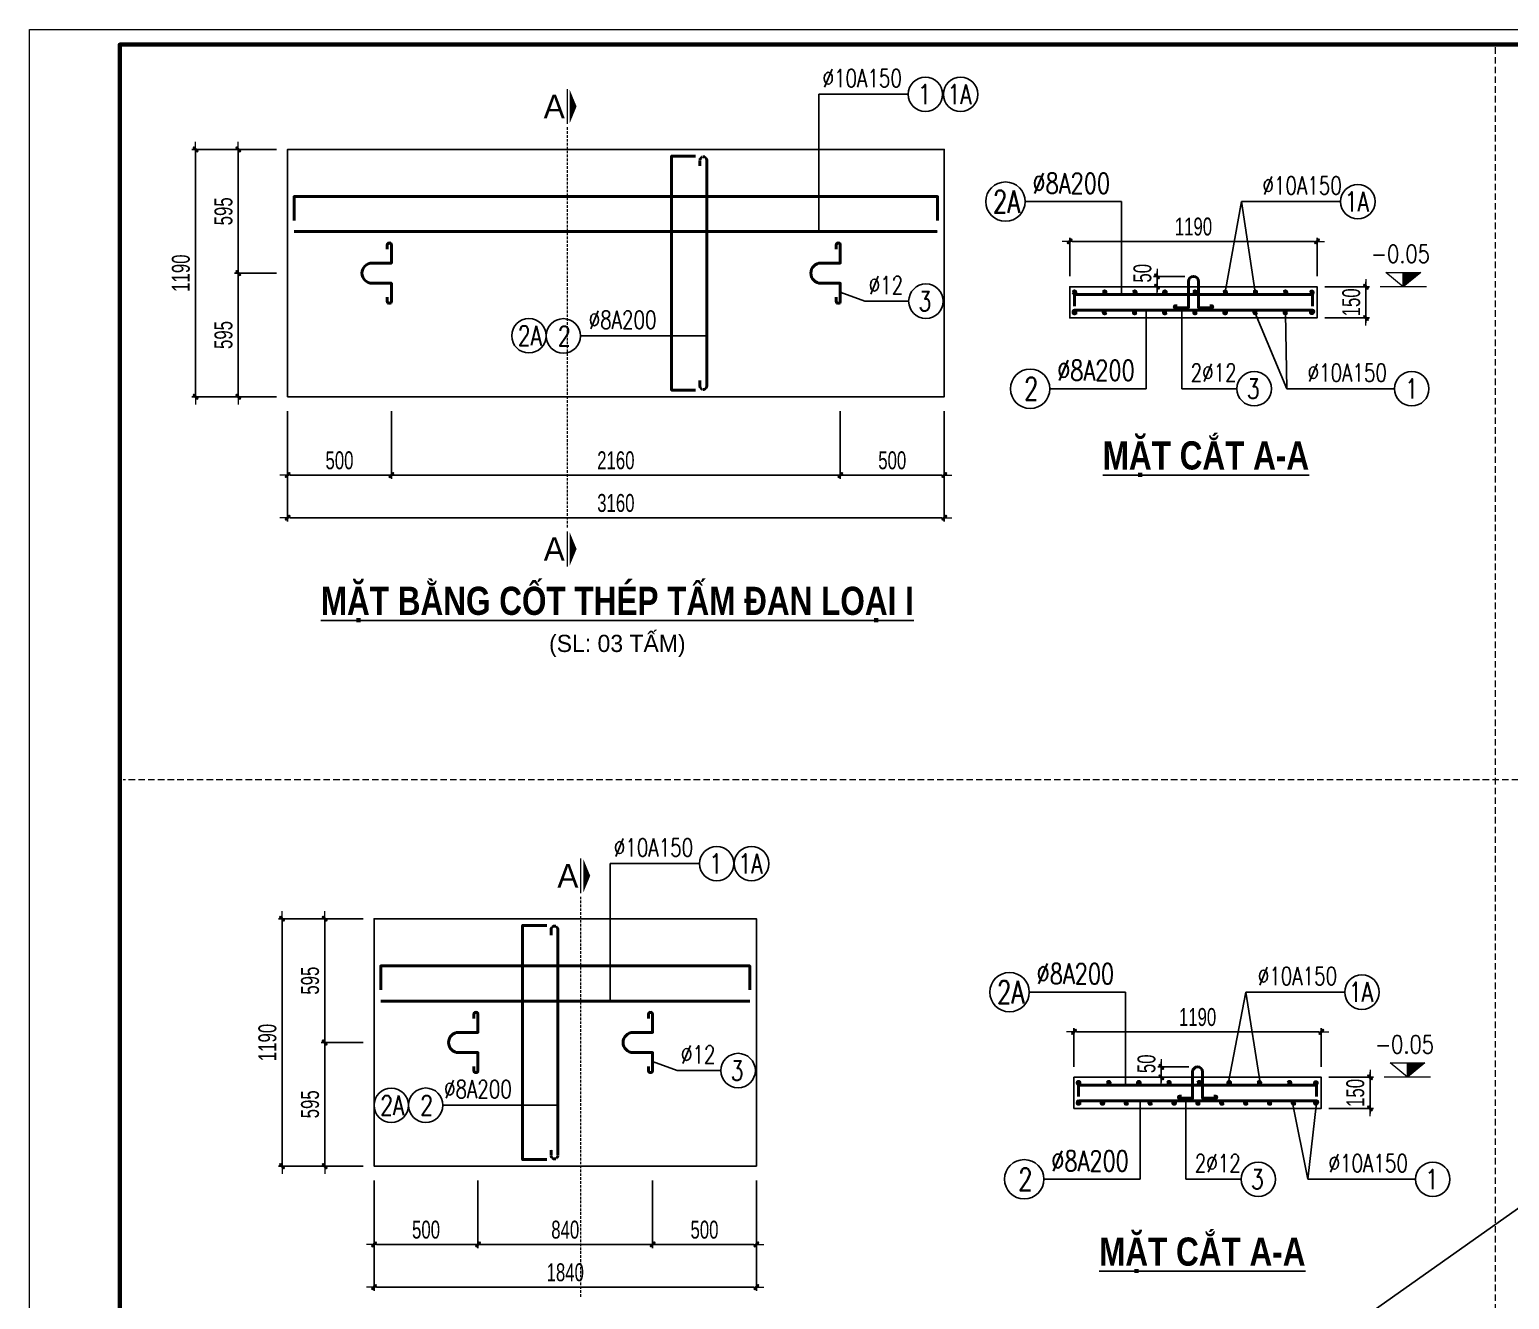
# Model space of a CAD drawing. Header units: millimetres. Extents: x -182770 to 489476, y -561170 to -280028.
# Drawn here: x 12950 to 41434, y -537026 to -512589 of the extents above; entities that cross this region are included whole.
import ezdxf
from ezdxf.enums import TextEntityAlignment as Align

# ---------------------------------------------------------------- set-up
doc = ezdxf.new("R2010")
doc.units = ezdxf.units.MM
doc.header["$MEASUREMENT"] = 0
doc.header["$PDMODE"] = 32
doc.linetypes.add('HIDDEN', pattern=[0.375, 0.25, -0.125])
doc.layers.get('Defpoints').update_dxf_attribs({"color": 1})
for name, color, linetype, lineweight in [('Dim', 252, 'Continuous', 13), ('Khungten_LCDI', 7, 'Continuous', 5), ('LC Dim', 8, 'Continuous', 18), ('LC Khac', 4, 'Continuous', 9), ('LC MANH DUT', 35, 'HIDDEN', 5), ('LC Net dam2', 6, 'Continuous', 40), ('LC Net dam3', 1, 'Continuous', 60), ('LC Net thay', 63, 'Continuous', 25), ('LC Text1', 3, 'Continuous', 20), ('LC Text2', 7, 'Continuous', 25)]:
    doc.layers.add(name, color=color, linetype=linetype, lineweight=lineweight)
doc.layers.add('KCS_Plotter', color=11, linetype='Continuous', plot=False)
doc.styles.add('HOATBIF', font='hoatbif.shx', dxfattribs={"width": 0.7})
doc.styles.add('Khungten', font='VHAVAN.TTF', dxfattribs={"width": 0.9, "height": 5000})
doc.styles.add('LC 1', font='VHAVANB.TTF')
doc.styles.add('LC 3', font='vnsimli.shx', dxfattribs={"width": 0.75})
doc.styles.add('LC3', font='VHARIALB.TTF', dxfattribs={"width": 0.8})
doc.styles.add('T1', font='Vnsimli.shx', dxfattribs={"width": 0.8})
doc.styles.add('Title', font='VHBLACK.TTF', dxfattribs={"width": 0.8})
doc.dimstyles.new('1-170', dxfattribs={"dimscale": 138, "dimtxt": 2.5, "dimasz": 0.35, "dimexe": 0.5, "dimexo": 0, "dimgap": 0.8, "dimtad": 1, "dimdec": 0, "dimzin": 0, "dimdsep": 46, "dimtxsty": 'HOATBIF', "dimblk1": 'DOT', "dimblk2": 'DOT', "dimsah": 1, "dimcen": -1, "dimdle": 1, "dimclrd": 256, "dimclre": 256, "dimclrt": 4, "dimadec": 3, "dimazin": 2, "dimtfac": 0.333333, "dimtdec": 0, "dimtix": 1, "dimtmove": 2, "dimatfit": 3, "dimldrblk": 'DOT', "dimfxl": 1, "dimtvp": 0.833333, "dimtolj": 1, "dimtzin": 0, "dimarcsym": 0})

# ---------------------------------------------------------------- blocks, each defined once
blk = doc.blocks.new('lcdi fix')
at = {"layer": 'Defpoints', "lineweight": 0}
blk.add_lwpolyline([(-1200, -14850), (-1200, 14850), (40800, 14850), (40800, -14850)], close=True, dxfattribs=at)
at = {"layer": 'Khungten_LCDI', "color": 5, "lineweight": 60}
blk.add_lwpolyline([(0, -14650), (0, 14650), (40600, 14650), (40600, -14650)], close=True, dxfattribs=at)
at = {"color": 7, "style": 'Khungten', "width": 0.8}
for tag, p in [('REVISION', (39499, -10746)), ('NGAYHT', (39546, -11609))]:
    blk.add_attdef(tag, text='', height=200, dxfattribs=at).set_placement(p, align=Align.CENTER)
at = {"layer": 'LC Text1', "color": 3, "style": 'LC 1', "width": 1.834006}
for tag, p, p2 in [('TENBANVE1', (36913, -8886), (40339, -8886)), ('TENBANVE2', (36913, -9562), (40339, -9562))]:
    blk.add_attdef(tag, text='', height=250, dxfattribs=at).set_placement(p, p2, align=Align.FIT)
at = {"layer": 'LC Text1', "style": 'Title', "width": 0.7}
blk.add_attdef('SOBANVE', text='', height=250, dxfattribs=at).set_placement((39562, -13896), align=Align.CENTER)
blk = doc.blocks.new('DOT')
at = {"layer": 'LC Dim'}
blk.add_line((-3, 0), (3, 0), dxfattribs=at)
at = {"layer": 'LC Dim', "color": 4}
blk.add_line((-1, -1), (1, 1), dxfattribs=at)
blk.add_lwpolyline([(0.5, 1), (-1, -0.5), (-0.5, -1), (1, 0.5)], close=True, dxfattribs=at)
blk = doc.blocks.new('*D1097')
at = {"layer": 'Defpoints', "color": 0, "transparency": 16777216}
for p in [(17915, -519930), (30555, -519930), (17915, -521984)]:
    blk.add_point(p, dxfattribs=at)
at = {"layer": 'LC Dim', "lineweight": -2, "transparency": 16777216}
for p, q in [((17915, -519930), (17915, -522053)), ((30555, -519930), (30555, -522053)), ((30507, -521984), (17963, -521984))]:
    blk.add_line(p, q, dxfattribs=at)
at = {"layer": 'LC Dim', "lineweight": -2, "transparency": 16777216, "xscale": 48.3, "yscale": 48.3, "zscale": 48.3, "rotation": 180}
blk.add_blockref('DOT', (17915, -521984), dxfattribs=at)
at = {"layer": 'LC Dim', "lineweight": -2, "transparency": 16777216, "xscale": 48.3, "yscale": 48.3, "zscale": 48.3}
blk.add_blockref('DOT', (30555, -521984), dxfattribs=at)
at = {"layer": 'LC Dim', "color": 4, "transparency": 16777216, "insert": (24235, -521701), "char_height": 345, "attachment_point": 5, "style": 'HOATBIF'}
blk.add_mtext('\\A1;3160', dxfattribs=at)
blk = doc.blocks.new('_Dot')
at = {"color": 0, "linetype": 'ByBlock', "lineweight": -2}
blk.add_line((-0.5, 0), (-1, 0), dxfattribs=at)
at = {"color": 0, "linetype": 'ByBlock', "const_width": 0.5}
blk.add_lwpolyline([(-0.25, 0, 1), (0.25, 0, 1)], format="xyb", close=True, dxfattribs=at)
blk = doc.blocks.new('*D1098')
at = {"layer": 'Defpoints', "color": 0, "transparency": 16777216}
for p in [(17704, -514896), (16966, -517276), (17704, -517276)]:
    blk.add_point(p, dxfattribs=at)
at = {"layer": 'LC Dim', "lineweight": -2, "transparency": 16777216}
for p, q in [((17704, -514896), (16897, -514896)), ((16966, -514944), (16966, -517227)), ((17704, -517276), (16897, -517276))]:
    blk.add_line(p, q, dxfattribs=at)
at = {"layer": 'LC Dim', "lineweight": -2, "transparency": 16777216, "xscale": 48.3, "yscale": 48.3, "zscale": 48.3}
for p, rotation in [((16966, -514896), 90), ((16966, -517276), 270)]:
    blk.add_blockref('DOT', p, dxfattribs=dict(at, rotation=rotation))
at = {"layer": 'LC Dim', "color": 4, "transparency": 16777216, "insert": (16684, -516086), "char_height": 345, "attachment_point": 5, "rotation": 90, "style": 'HOATBIF'}
blk.add_mtext('\\A1;595', dxfattribs=at)
blk = doc.blocks.new('*D1099')
at = {"layer": 'Defpoints', "color": 0, "transparency": 16777216}
for p in [(37880, -517538), (37880, -518138), (38673, -518138)]:
    blk.add_point(p, dxfattribs=at)
at = {"layer": 'LC Dim', "lineweight": -2, "transparency": 16777216}
for p, q in [((37880, -517538), (38742, -517538)), ((38673, -517490), (38673, -517442)), ((38673, -517538), (38673, -518138)), ((37880, -518138), (38742, -518138)), ((38673, -518187), (38673, -518235))]:
    blk.add_line(p, q, dxfattribs=at)
at = {"layer": 'LC Dim', "lineweight": -2, "transparency": 16777216, "xscale": 48.3, "yscale": 48.3, "zscale": 48.3}
for p, rotation in [((38673, -517538), 270), ((38673, -518138), 90)]:
    blk.add_blockref('DOT', p, dxfattribs=dict(at, rotation=rotation))
at = {"layer": 'LC Dim', "color": 4, "transparency": 16777216, "insert": (38391, -517838), "char_height": 345, "attachment_point": 5, "rotation": 90, "style": 'HOATBIF'}
blk.add_mtext('\\A1;150', dxfattribs=at)
blk = doc.blocks.new('theptron1')
at = {"layer": 'LC Net dam3'}
for p, q in [((-0.5, 0), (0.5, 0)), ((-0.35, 0.35), (0.35, -0.35)), ((0.35, 0.35), (-0.35, -0.35)), ((0, 0.5), (0, -0.5))]:
    blk.add_line(p, q, dxfattribs=at)
blk.add_circle((0, 0), 0.5, dxfattribs=at)
blk = doc.blocks.new('Caodo1')
at = {"layer": 'LC Text1'}
blk.add_hatch(color=4, dxfattribs=at).paths.add_polyline_path([(0, 200), (0, 0), (243, 200)])
at = {"layer": 'LC Text1', "color": 4}
for p, q in [((324, 0), (-324, 0)), ((0, 0), (0, 200))]:
    blk.add_line(p, q, dxfattribs=at)
blk.add_lwpolyline([(-243, 200), (243, 200), (0, 0), (0, 0)], close=True, dxfattribs=at)
at = {"layer": 'LC Text1', "color": 4, "style": 'T1', "width": 0.8}
blk.add_attdef('%%P0,00', text='', height=250, dxfattribs=at).set_placement((-39, 460), align=Align.MIDDLE_CENTER)
blk = doc.blocks.new('*D1100')
at = {"layer": 'Defpoints', "color": 0, "transparency": 16777216}
for p in [(32973, -516664), (32973, -517335), (37733, -517335)]:
    blk.add_point(p, dxfattribs=at)
at = {"layer": 'LC Dim', "lineweight": -2, "transparency": 16777216}
for p, q in [((32973, -517335), (32973, -516595)), ((37685, -516664), (33021, -516664)), ((37733, -517335), (37733, -516595))]:
    blk.add_line(p, q, dxfattribs=at)
at = {"layer": 'LC Dim', "lineweight": -2, "transparency": 16777216, "xscale": 48.3, "yscale": 48.3, "zscale": 48.3, "rotation": 180}
blk.add_blockref('DOT', (32973, -516664), dxfattribs=at)
at = {"layer": 'LC Dim', "lineweight": -2, "transparency": 16777216, "xscale": 48.3, "yscale": 48.3, "zscale": 48.3}
blk.add_blockref('DOT', (37733, -516664), dxfattribs=at)
at = {"layer": 'LC Dim', "color": 4, "transparency": 16777216, "insert": (35353, -516381), "char_height": 345, "attachment_point": 5, "style": 'HOATBIF'}
blk.add_mtext('\\A1;1190', dxfattribs=at)
blk = doc.blocks.new('*D1101')
at = {"layer": 'Defpoints', "color": 0, "transparency": 16777216}
for p in [(17915, -519930), (19915, -519930), (17915, -521163)]:
    blk.add_point(p, dxfattribs=at)
at = {"layer": 'LC Dim', "lineweight": -2, "transparency": 16777216}
for p, q in [((17915, -519930), (17915, -521232)), ((19915, -519930), (19915, -521232)), ((19867, -521163), (17963, -521163))]:
    blk.add_line(p, q, dxfattribs=at)
at = {"layer": 'LC Dim', "lineweight": -2, "transparency": 16777216, "xscale": 48.3, "yscale": 48.3, "zscale": 48.3, "rotation": 180}
blk.add_blockref('DOT', (17915, -521163), dxfattribs=at)
at = {"layer": 'LC Dim', "lineweight": -2, "transparency": 16777216, "xscale": 48.3, "yscale": 48.3, "zscale": 48.3}
blk.add_blockref('DOT', (19915, -521163), dxfattribs=at)
at = {"layer": 'LC Dim', "color": 4, "transparency": 16777216, "insert": (18915, -520880), "char_height": 345, "attachment_point": 5, "style": 'HOATBIF'}
blk.add_mtext('\\A1;500', dxfattribs=at)
blk = doc.blocks.new('*D1102')
at = {"layer": 'Defpoints', "color": 0, "transparency": 16777216}
for p in [(19915, -519930), (28555, -519930), (28555, -521163)]:
    blk.add_point(p, dxfattribs=at)
at = {"layer": 'LC Dim', "lineweight": -2, "transparency": 16777216}
for p, q in [((19915, -519930), (19915, -521232)), ((28555, -519930), (28555, -521232)), ((19963, -521163), (28507, -521163))]:
    blk.add_line(p, q, dxfattribs=at)
at = {"layer": 'LC Dim', "lineweight": -2, "transparency": 16777216, "xscale": 48.3, "yscale": 48.3, "zscale": 48.3, "rotation": 180}
blk.add_blockref('DOT', (19915, -521163), dxfattribs=at)
at = {"layer": 'LC Dim', "lineweight": -2, "transparency": 16777216, "xscale": 48.3, "yscale": 48.3, "zscale": 48.3}
blk.add_blockref('DOT', (28555, -521163), dxfattribs=at)
at = {"layer": 'LC Dim', "color": 4, "transparency": 16777216, "insert": (24235, -520880), "char_height": 345, "attachment_point": 5, "style": 'HOATBIF'}
blk.add_mtext('\\A1;2160', dxfattribs=at)
blk = doc.blocks.new('TIEUDE1')
at = {"layer": 'LC Text2', "color": 7, "style": 'LC 1'}
blk.add_attdef('TIªU§Ò', text='', height=5, dxfattribs=at).set_placement((0, 0), align=Align.BOTTOM_CENTER)
blk.add_attdef('TL', text='', height=3, dxfattribs=at).set_placement((0, -2), align=Align.TOP_CENTER)
blk = doc.blocks.new('*U745')
at = {"layer": 'LC Dim', "xscale": 31.59771428557757, "yscale": 31.59771428557757, "zscale": 31.59771428557757, "rotation": 2.045408488889489}
blk.add_blockref('theptron1', (0, 0), dxfattribs=at)
blk = doc.blocks.new('*U746')
at = {"layer": 'Dim', "color": 0, "linetype": 'ByBlock', "lineweight": -2, "transparency": 16777216}
for p in [(0, 0), (580, 0), (1160, 0), (1740, 0), (2320, 0), (2900, 0), (3480, 0), (4060, 0)]:
    blk.add_blockref('*U745', p, dxfattribs=at)
blk = doc.blocks.new('*D1103')
at = {"layer": 'Defpoints', "color": 0, "transparency": 16777216}
for p in [(34654, -517338), (35187, -517338), (35187, -517538)]:
    blk.add_point(p, dxfattribs=at)
at = {"layer": 'LC Dim', "lineweight": -2, "transparency": 16777216}
for p, q in [((34654, -517290), (34654, -517241)), ((35187, -517338), (34585, -517338)), ((35187, -517538), (34585, -517538)), ((34654, -517538), (34654, -517338)), ((34654, -517587), (34654, -517635))]:
    blk.add_line(p, q, dxfattribs=at)
at = {"layer": 'LC Dim', "lineweight": -2, "transparency": 16777216, "xscale": 48.3, "yscale": 48.3, "zscale": 48.3}
for p, rotation in [((34654, -517338), 270), ((34654, -517538), 90)]:
    blk.add_blockref('DOT', p, dxfattribs=dict(at, rotation=rotation))
at = {"layer": 'LC Dim', "color": 4, "transparency": 16777216, "insert": (34372, -517278), "char_height": 345, "attachment_point": 5, "rotation": 90, "style": 'HOATBIF'}
blk.add_mtext('\\A1;50', dxfattribs=at)
blk = doc.blocks.new('*U753')
at = {"layer": 'LC Dim', "xscale": 31.59771428557757, "yscale": 31.59771428557757, "zscale": 31.59771428557757, "rotation": 2.045408488889489}
blk.add_blockref('theptron1', (0, 0), dxfattribs=at)
blk = doc.blocks.new('*U754')
at = {"layer": 'Dim', "color": 0, "linetype": 'ByBlock', "lineweight": -2, "transparency": 16777216}
for p in [(0, 0), (580, 0), (1160, 0), (1740, 0), (2320, 0), (2900, 0), (3480, 0), (4060, 0)]:
    blk.add_blockref('*U753', p, dxfattribs=at)
blk = doc.blocks.new('*D1104')
at = {"layer": 'Defpoints', "color": 0, "transparency": 16777216}
for p in [(17704, -514896), (16145, -519656), (17704, -519656)]:
    blk.add_point(p, dxfattribs=at)
at = {"layer": 'LC Dim', "lineweight": -2, "transparency": 16777216}
for p, q in [((17704, -514896), (16076, -514896)), ((16145, -514944), (16145, -519607)), ((17704, -519656), (16076, -519656))]:
    blk.add_line(p, q, dxfattribs=at)
at = {"layer": 'LC Dim', "lineweight": -2, "transparency": 16777216, "xscale": 48.3, "yscale": 48.3, "zscale": 48.3}
for p, rotation in [((16145, -514896), 90), ((16145, -519656), 270)]:
    blk.add_blockref('DOT', p, dxfattribs=dict(at, rotation=rotation))
at = {"layer": 'LC Dim', "color": 4, "transparency": 16777216, "insert": (15863, -517276), "char_height": 345, "attachment_point": 5, "rotation": 90, "style": 'HOATBIF'}
blk.add_mtext('\\A1;1190', dxfattribs=at)
blk = doc.blocks.new('*D1105')
at = {"layer": 'Defpoints', "color": 0, "transparency": 16777216}
for p in [(16966, -517276), (17704, -517276), (17704, -519656)]:
    blk.add_point(p, dxfattribs=at)
at = {"layer": 'LC Dim', "lineweight": -2, "transparency": 16777216}
for p, q in [((17704, -517276), (16897, -517276)), ((16966, -519607), (16966, -517324)), ((17704, -519656), (16897, -519656))]:
    blk.add_line(p, q, dxfattribs=at)
at = {"layer": 'LC Dim', "lineweight": -2, "transparency": 16777216, "xscale": 48.3, "yscale": 48.3, "zscale": 48.3}
for p, rotation in [((16966, -517276), 90), ((16966, -519656), 270)]:
    blk.add_blockref('DOT', p, dxfattribs=dict(at, rotation=rotation))
at = {"layer": 'LC Dim', "color": 4, "transparency": 16777216, "insert": (16684, -518466), "char_height": 345, "attachment_point": 5, "rotation": 90, "style": 'HOATBIF'}
blk.add_mtext('\\A1;595', dxfattribs=at)
blk = doc.blocks.new('*D1106')
at = {"layer": 'Defpoints', "color": 0, "transparency": 16777216}
for p in [(28555, -519930), (30555, -519930), (30555, -521163)]:
    blk.add_point(p, dxfattribs=at)
at = {"layer": 'LC Dim', "lineweight": -2, "transparency": 16777216}
for p, q in [((28555, -519930), (28555, -521232)), ((30555, -519930), (30555, -521232)), ((28603, -521163), (30507, -521163))]:
    blk.add_line(p, q, dxfattribs=at)
at = {"layer": 'LC Dim', "lineweight": -2, "transparency": 16777216, "xscale": 48.3, "yscale": 48.3, "zscale": 48.3, "rotation": 180}
blk.add_blockref('DOT', (28555, -521163), dxfattribs=at)
at = {"layer": 'LC Dim', "lineweight": -2, "transparency": 16777216, "xscale": 48.3, "yscale": 48.3, "zscale": 48.3}
blk.add_blockref('DOT', (30555, -521163), dxfattribs=at)
at = {"layer": 'LC Dim', "color": 4, "transparency": 16777216, "insert": (29555, -520880), "char_height": 345, "attachment_point": 5, "style": 'HOATBIF'}
blk.add_mtext('\\A1;500', dxfattribs=at)
blk = doc.blocks.new('*D1075')
at = {"layer": 'Defpoints', "color": 0, "transparency": 16777216}
for p in [(19581, -534736), (26941, -534736), (19581, -536790)]:
    blk.add_point(p, dxfattribs=at)
at = {"layer": 'LC Dim', "lineweight": -2, "transparency": 16777216}
for p, q in [((19581, -534736), (19581, -536859)), ((26941, -534736), (26941, -536859)), ((26893, -536790), (19629, -536790))]:
    blk.add_line(p, q, dxfattribs=at)
at = {"layer": 'LC Dim', "lineweight": -2, "transparency": 16777216, "xscale": 48.3, "yscale": 48.3, "zscale": 48.3, "rotation": 180}
blk.add_blockref('DOT', (19581, -536790), dxfattribs=at)
at = {"layer": 'LC Dim', "lineweight": -2, "transparency": 16777216, "xscale": 48.3, "yscale": 48.3, "zscale": 48.3}
blk.add_blockref('DOT', (26941, -536790), dxfattribs=at)
at = {"layer": 'LC Dim', "color": 4, "transparency": 16777216, "insert": (23261, -536507), "char_height": 345, "attachment_point": 5, "style": 'HOATBIF'}
blk.add_mtext('\\A1;1840', dxfattribs=at)
blk = doc.blocks.new('*D1076')
at = {"layer": 'Defpoints', "color": 0, "transparency": 16777216}
for p in [(19370, -529702), (18632, -532082), (19370, -532082)]:
    blk.add_point(p, dxfattribs=at)
at = {"layer": 'LC Dim', "lineweight": -2, "transparency": 16777216}
for p, q in [((19370, -529702), (18563, -529702)), ((18632, -529750), (18632, -532034)), ((19370, -532082), (18563, -532082))]:
    blk.add_line(p, q, dxfattribs=at)
at = {"layer": 'LC Dim', "lineweight": -2, "transparency": 16777216, "xscale": 48.3, "yscale": 48.3, "zscale": 48.3}
for p, rotation in [((18632, -529702), 90), ((18632, -532082), 270)]:
    blk.add_blockref('DOT', p, dxfattribs=dict(at, rotation=rotation))
at = {"layer": 'LC Dim', "color": 4, "transparency": 16777216, "insert": (18350, -530892), "char_height": 345, "attachment_point": 5, "rotation": 90, "style": 'HOATBIF'}
blk.add_mtext('\\A1;595', dxfattribs=at)
blk = doc.blocks.new('*D1077')
at = {"layer": 'Defpoints', "color": 0, "transparency": 16777216}
for p in [(37959, -532752), (37959, -533352), (38752, -533352)]:
    blk.add_point(p, dxfattribs=at)
at = {"layer": 'LC Dim', "lineweight": -2, "transparency": 16777216}
for p, q in [((37959, -532752), (38821, -532752)), ((38752, -532704), (38752, -532655)), ((38752, -532752), (38752, -533352)), ((37959, -533352), (38821, -533352)), ((38752, -533400), (38752, -533449))]:
    blk.add_line(p, q, dxfattribs=at)
at = {"layer": 'LC Dim', "lineweight": -2, "transparency": 16777216, "xscale": 48.3, "yscale": 48.3, "zscale": 48.3}
for p, rotation in [((38752, -532752), 270), ((38752, -533352), 90)]:
    blk.add_blockref('DOT', p, dxfattribs=dict(at, rotation=rotation))
at = {"layer": 'LC Dim', "color": 4, "transparency": 16777216, "insert": (38469, -533052), "char_height": 345, "attachment_point": 5, "rotation": 90, "style": 'HOATBIF'}
blk.add_mtext('\\A1;150', dxfattribs=at)
blk = doc.blocks.new('*D1078')
at = {"layer": 'Defpoints', "color": 0, "transparency": 16777216}
for p in [(33052, -531877), (33052, -532549), (37812, -532549)]:
    blk.add_point(p, dxfattribs=at)
at = {"layer": 'LC Dim', "lineweight": -2, "transparency": 16777216}
for p, q in [((33052, -532549), (33052, -531808)), ((37764, -531877), (33100, -531877)), ((37812, -532549), (37812, -531808))]:
    blk.add_line(p, q, dxfattribs=at)
at = {"layer": 'LC Dim', "lineweight": -2, "transparency": 16777216, "xscale": 48.3, "yscale": 48.3, "zscale": 48.3, "rotation": 180}
blk.add_blockref('DOT', (33052, -531877), dxfattribs=at)
at = {"layer": 'LC Dim', "lineweight": -2, "transparency": 16777216, "xscale": 48.3, "yscale": 48.3, "zscale": 48.3}
blk.add_blockref('DOT', (37812, -531877), dxfattribs=at)
at = {"layer": 'LC Dim', "color": 4, "transparency": 16777216, "insert": (35432, -531594), "char_height": 345, "attachment_point": 5, "style": 'HOATBIF'}
blk.add_mtext('\\A1;1190', dxfattribs=at)
blk = doc.blocks.new('*D1079')
at = {"layer": 'Defpoints', "color": 0, "transparency": 16777216}
for p in [(19581, -534736), (21581, -534736), (19581, -535969)]:
    blk.add_point(p, dxfattribs=at)
at = {"layer": 'LC Dim', "lineweight": -2, "transparency": 16777216}
for p, q in [((19581, -534736), (19581, -536038)), ((21581, -534736), (21581, -536038)), ((21533, -535969), (19629, -535969))]:
    blk.add_line(p, q, dxfattribs=at)
at = {"layer": 'LC Dim', "lineweight": -2, "transparency": 16777216, "xscale": 48.3, "yscale": 48.3, "zscale": 48.3, "rotation": 180}
blk.add_blockref('DOT', (19581, -535969), dxfattribs=at)
at = {"layer": 'LC Dim', "lineweight": -2, "transparency": 16777216, "xscale": 48.3, "yscale": 48.3, "zscale": 48.3}
blk.add_blockref('DOT', (21581, -535969), dxfattribs=at)
at = {"layer": 'LC Dim', "color": 4, "transparency": 16777216, "insert": (20581, -535686), "char_height": 345, "attachment_point": 5, "style": 'HOATBIF'}
blk.add_mtext('\\A1;500', dxfattribs=at)
blk = doc.blocks.new('*D1080')
at = {"layer": 'Defpoints', "color": 0, "transparency": 16777216}
for p in [(21581, -534736), (24941, -534736), (24941, -535969)]:
    blk.add_point(p, dxfattribs=at)
at = {"layer": 'LC Dim', "lineweight": -2, "transparency": 16777216}
for p, q in [((21581, -534736), (21581, -536038)), ((24941, -534736), (24941, -536038)), ((21629, -535969), (24893, -535969))]:
    blk.add_line(p, q, dxfattribs=at)
at = {"layer": 'LC Dim', "lineweight": -2, "transparency": 16777216, "xscale": 48.3, "yscale": 48.3, "zscale": 48.3, "rotation": 180}
blk.add_blockref('DOT', (21581, -535969), dxfattribs=at)
at = {"layer": 'LC Dim', "lineweight": -2, "transparency": 16777216, "xscale": 48.3, "yscale": 48.3, "zscale": 48.3}
blk.add_blockref('DOT', (24941, -535969), dxfattribs=at)
at = {"layer": 'LC Dim', "color": 4, "transparency": 16777216, "insert": (23261, -535686), "char_height": 345, "attachment_point": 5, "style": 'HOATBIF'}
blk.add_mtext('\\A1;840', dxfattribs=at)
blk = doc.blocks.new('*D1081')
at = {"layer": 'Defpoints', "color": 0, "transparency": 16777216}
for p in [(24941, -534736), (26941, -534736), (26941, -535969)]:
    blk.add_point(p, dxfattribs=at)
at = {"layer": 'LC Dim', "lineweight": -2, "transparency": 16777216}
for p, q in [((24941, -534736), (24941, -536038)), ((26941, -534736), (26941, -536038)), ((24989, -535969), (26893, -535969))]:
    blk.add_line(p, q, dxfattribs=at)
at = {"layer": 'LC Dim', "lineweight": -2, "transparency": 16777216, "xscale": 48.3, "yscale": 48.3, "zscale": 48.3, "rotation": 180}
blk.add_blockref('DOT', (24941, -535969), dxfattribs=at)
at = {"layer": 'LC Dim', "lineweight": -2, "transparency": 16777216, "xscale": 48.3, "yscale": 48.3, "zscale": 48.3}
blk.add_blockref('DOT', (26941, -535969), dxfattribs=at)
at = {"layer": 'LC Dim', "color": 4, "transparency": 16777216, "insert": (25941, -535686), "char_height": 345, "attachment_point": 5, "style": 'HOATBIF'}
blk.add_mtext('\\A1;500', dxfattribs=at)
blk = doc.blocks.new('*U747')
at = {"layer": 'LC Dim', "xscale": 31.59771428557757, "yscale": 31.59771428557757, "zscale": 31.59771428557757, "rotation": 2.045408488889489}
blk.add_blockref('theptron1', (0, 0), dxfattribs=at)
blk = doc.blocks.new('*U748')
at = {"layer": 'Dim', "color": 0, "linetype": 'ByBlock', "lineweight": -2, "transparency": 16777216}
for p in [(0, 0), (460, 0), (920, 0), (1380, 0), (1840, 0), (2300, 0), (2760, 0), (3220, 0), (3680, 0), (4140, 0)]:
    blk.add_blockref('*U747', p, dxfattribs=at)
blk = doc.blocks.new('*D1082')
at = {"layer": 'Defpoints', "color": 0, "transparency": 16777216}
for p in [(34733, -532551), (35266, -532551), (35266, -532752)]:
    blk.add_point(p, dxfattribs=at)
at = {"layer": 'LC Dim', "lineweight": -2, "transparency": 16777216}
for p, q in [((35266, -532551), (34664, -532551)), ((34733, -532503), (34733, -532455)), ((34733, -532752), (34733, -532551)), ((35266, -532752), (34664, -532752)), ((34733, -532800), (34733, -532849))]:
    blk.add_line(p, q, dxfattribs=at)
at = {"layer": 'LC Dim', "lineweight": -2, "transparency": 16777216, "xscale": 48.3, "yscale": 48.3, "zscale": 48.3}
for p, rotation in [((34733, -532551), 270), ((34733, -532752), 90)]:
    blk.add_blockref('DOT', p, dxfattribs=dict(at, rotation=rotation))
at = {"layer": 'LC Dim', "color": 4, "transparency": 16777216, "insert": (34450, -532492), "char_height": 345, "attachment_point": 5, "rotation": 90, "style": 'HOATBIF'}
blk.add_mtext('\\A1;50', dxfattribs=at)
blk = doc.blocks.new('*U749')
at = {"layer": 'LC Dim', "xscale": 31.59771428557757, "yscale": 31.59771428557757, "zscale": 31.59771428557757, "rotation": 2.045408488889489}
blk.add_blockref('theptron1', (0, 0), dxfattribs=at)
blk = doc.blocks.new('*U750')
at = {"layer": 'Dim', "color": 0, "linetype": 'ByBlock', "lineweight": -2, "transparency": 16777216}
for p in [(0, 0), (580, 0), (1160, 0), (1740, 0), (2320, 0), (2900, 0), (3480, 0), (4060, 0)]:
    blk.add_blockref('*U749', p, dxfattribs=at)
blk = doc.blocks.new('*D1083')
at = {"layer": 'Defpoints', "color": 0, "transparency": 16777216}
for p in [(19370, -529702), (17811, -534462), (19370, -534462)]:
    blk.add_point(p, dxfattribs=at)
at = {"layer": 'LC Dim', "lineweight": -2, "transparency": 16777216}
for p, q in [((19370, -529702), (17742, -529702)), ((17811, -529750), (17811, -534414)), ((19370, -534462), (17742, -534462))]:
    blk.add_line(p, q, dxfattribs=at)
at = {"layer": 'LC Dim', "lineweight": -2, "transparency": 16777216, "xscale": 48.3, "yscale": 48.3, "zscale": 48.3}
for p, rotation in [((17811, -529702), 90), ((17811, -534462), 270)]:
    blk.add_blockref('DOT', p, dxfattribs=dict(at, rotation=rotation))
at = {"layer": 'LC Dim', "color": 4, "transparency": 16777216, "insert": (17529, -532082), "char_height": 345, "attachment_point": 5, "rotation": 90, "style": 'HOATBIF'}
blk.add_mtext('\\A1;1190', dxfattribs=at)
blk = doc.blocks.new('*D1084')
at = {"layer": 'Defpoints', "color": 0, "transparency": 16777216}
for p in [(18632, -532082), (19370, -532082), (19370, -534462)]:
    blk.add_point(p, dxfattribs=at)
at = {"layer": 'LC Dim', "lineweight": -2, "transparency": 16777216}
for p, q in [((19370, -532082), (18563, -532082)), ((18632, -534414), (18632, -532130)), ((19370, -534462), (18563, -534462))]:
    blk.add_line(p, q, dxfattribs=at)
at = {"layer": 'LC Dim', "lineweight": -2, "transparency": 16777216, "xscale": 48.3, "yscale": 48.3, "zscale": 48.3}
for p, rotation in [((18632, -532082), 90), ((18632, -534462), 270)]:
    blk.add_blockref('DOT', p, dxfattribs=dict(at, rotation=rotation))
at = {"layer": 'LC Dim', "color": 4, "transparency": 16777216, "insert": (18350, -533272), "char_height": 345, "attachment_point": 5, "rotation": 90, "style": 'HOATBIF'}
blk.add_mtext('\\A1;595', dxfattribs=at)

msp = doc.modelspace()

# ---------------------------------------------------------------- linework, layer by layer
at = {"layer": 'KCS_Plotter'}
msp.add_line((12950.4, -555530.5), (73676.1, -512588.8), dxfattribs=at)
at = {"layer": 'LC Khac', "color": 1, "ltscale": 2}
for p, q in [((23294.6, -513733.8), (23294.6, -514402.3)), ((23294.6, -522250.3), (23294.6, -522918.7)), ((23557.4, -528540), (23557.4, -529208.5))]:
    msp.add_line(p, q, dxfattribs=at)
for points in [[(23479.1, -514068.1, 0, 649.2, 0), (23345, -514068.1, 378.7, 378.7, 0)], [(23479.1, -522584.5, 0, 649.2, 0), (23345, -522584.5, 378.7, 378.7, 0)], [(23741.9, -528874.3, 0, 649.2, 0), (23607.7, -528874.3, 378.7, 378.7, 0)]]:
    msp.add_lwpolyline(points, format="xyseb", dxfattribs=at)
at = {"layer": 'LC MANH DUT', "ltscale": 500}
for p, q in [((41166.9, -555241.4), (41166.9, -512878)), ((67669.1, -527027.5), (14750.9, -527027.5))]:
    msp.add_line(p, q, dxfattribs=at)
at = {"layer": 'LC MANH DUT', "ltscale": 200}
for p, q in [((23294.6, -514469.4), (23294.6, -522189.8)), ((23557.4, -529275.6), (23557.4, -536996))]:
    msp.add_line(p, q, dxfattribs=at)
at = {"layer": 'LC Net dam2', "linetype": 'HIDDEN', "ltscale": 2}
for p, q in [((18042.8, -516477.4), (30427.2, -516477.4)), ((19708.8, -531283.6), (26813.2, -531283.6))]:
    msp.add_line(p, q, dxfattribs=at)
at = {"layer": 'LC Net dam2'}
for p, q in [((33063.2, -517688.5), (37643.1, -517688.5)), ((33063.2, -517688.5), (33063.2, -517908.3)), ((37643.1, -517688.5), (37643.1, -517908.3)), ((33063.2, -517988.1), (37643.1, -517988.1)), ((33063.2, -518037.4), (33113.3, -518037.4)), ((37643.1, -518037.4), (37593.1, -518037.4)), ((33142.1, -532902.1), (37722, -532902.1)), ((33142.1, -532902.1), (33142.1, -533121.9)), ((37722, -532902.1), (37722, -533121.9)), ((33142.1, -533201.7), (37722, -533201.7)), ((33142.1, -533251), (33192.2, -533251)), ((37722, -533251), (37672, -533251))]:
    msp.add_line(p, q, dxfattribs=at)
for points in [[(25770.7, -519527.8), (25308, -519527.8), (25308, -515023.8), (25770.7, -515023.8)], [(18042.8, -516264.4), (18042.8, -515801.7), (30427.2, -515801.7), (30427.2, -516264.4)], [(22903.8, -534333.9), (22441.1, -534333.9), (22441.1, -529829.9), (22903.8, -529829.9)], [(19708.8, -531070.6), (19708.8, -530607.9), (26813.2, -530607.9), (26813.2, -531070.6)]]:
    msp.add_lwpolyline(points, dxfattribs=at)
at = {"layer": 'LC Net dam2', "linetype": 'HIDDEN', "ltscale": 2}
for points in [[(25854.4, -519338.9), (25854.4, -519451.8, 1), (25983.6, -519451.8), (25983.6, -515099.7, 1), (25854.4, -515099.7), (25854.4, -515212.6)], [(22987.6, -534145.1), (22987.6, -534258, 1), (23116.8, -534258), (23116.8, -529905.9, 1), (22987.6, -529905.9), (22987.6, -530018.8)]]:
    msp.add_lwpolyline(points, format="xyb", dxfattribs=at)
at = {"layer": 'LC Net dam2'}
for points in [[(19835.7, -516812.6), (19835.7, -516734.7, -1), (19915, -516734.7), (19915, -517081.8), (19542.4, -517081.8, 1), (19542.4, -517469.7), (19915, -517469.7), (19915, -517816.8, -1), (19835.7, -517816.8), (19835.7, -517738.9)], [(28475.7, -516812.6), (28475.7, -516734.7, -1), (28555, -516734.7), (28555, -517081.8), (28182.4, -517081.8, 1), (28182.4, -517469.7), (28555, -517469.7), (28555, -517816.8, -1), (28475.7, -517816.8), (28475.7, -517738.9)], [(35041.6, -517902.8), (35002.7, -517902.8, 1), (35002.7, -517942.4), (35256.2, -517942.4), (35256.2, -517434.8, -1), (35450.1, -517434.8), (35450.1, -517942.4), (35703.7, -517942.4, 1), (35703.7, -517902.8), (35664.8, -517902.8)], [(21501.7, -531618.8), (21501.7, -531540.9, -1), (21581, -531540.9), (21581, -531888), (21208.5, -531888, 1), (21208.5, -532275.9), (21581, -532275.9), (21581, -532622.9, -1), (21501.7, -532622.9), (21501.7, -532545.1)], [(24861.7, -531618.8), (24861.7, -531540.9, -1), (24941, -531540.9), (24941, -531888), (24568.5, -531888, 1), (24568.5, -532275.9), (24941, -532275.9), (24941, -532622.9, -1), (24861.7, -532622.9), (24861.7, -532545.1)], [(35120.5, -533116.4), (35081.6, -533116.4, 1), (35081.6, -533156.1), (35335.1, -533156.1), (35335.1, -532648.5, -1), (35529, -532648.5), (35529, -533156.1), (35782.6, -533156.1, 1), (35782.6, -533116.4), (35743.7, -533116.4)]]:
    msp.add_lwpolyline(points, format="xyb", dxfattribs=at)
for centre, start, end in [((33063.2, -518012.7), 90, 270), ((37643.1, -518012.7), 270, 90), ((33142.1, -533226.4), 90, 270), ((37722, -533226.4), 270, 90)]:
    msp.add_arc(centre, 24.7, start, end, dxfattribs=at)
at = {"layer": 'LC Net thay', "ltscale": 0.2}
for points in [[(17915, -519215.8), (17915, -516255.8), (17915, -515439.2), (17915, -515439.2), (17915, -514895.8), (30555, -514895.8), (30555, -515399.2), (30555, -515439.2), (30555, -516255.8), (30555, -516295.8), (30555, -519655.8), (17915, -519655.8), (17915, -519215.8), (17915, -519215.8)], [(35206.7, -517538.3), (37733.2, -517538.3), (37733.2, -518138.3), (32973.2, -518138.3), (32973.2, -517538.3), (35206.7, -517538.3)], [(35285.6, -532751.9), (37812.1, -532751.9), (37812.1, -533351.9), (33052.1, -533351.9), (33052.1, -532751.9), (35285.6, -532751.9)]]:
    msp.add_lwpolyline(points, dxfattribs=at)
msp.add_lwpolyline([(19581, -531061.9), (19581, -530245.4), (19581, -530245.4), (19581, -529701.9), (26941, -529701.9), (26941, -530205.4), (26941, -530245.4), (26941, -531061.9), (26941, -531101.9), (26941, -534461.9), (19581, -534461.9), (19581, -531061.9)], close=True, dxfattribs=at)
at = {"layer": 'LC Text2', "ltscale": 100}
for centre, radius in [((30193.5, -513834.1), 331.6), ((30870.4, -513834.1), 331.6), ((31734.3, -515899.7), 378.9), ((38516.6, -515899.7), 331.6), ((30202.4, -517815.8), 331.6), ((22561.1, -518480.6), 331.6), ((23224.2, -518483.3), 331.6), ((32209.6, -519501), 378.9), ((36521.8, -519501), 331.6), ((39554.8, -519501), 331.6), ((26176.2, -528640.3), 331.6), ((26846, -528640.3), 331.6), ((31813.2, -531113.4), 378.9), ((38595.6, -531113.4), 331.6), ((26588.4, -532622), 331.6), ((19911.9, -533291.1), 331.6), ((20575, -533289.4), 331.6), ((32095.8, -534714.7), 378.9), ((36600.7, -534714.7), 331.6), ((39958.5, -534714.7), 331.6)]:
    msp.add_circle(centre, radius, dxfattribs=at)

# ---------------------------------------------------------------- block references
at = {"layer": 'Dim', "xscale": -1, "rotation": 180}
for name, p in [('*U754', (33062.3, -517644.3)), ('*U750', (33141.2, -532857.9))]:
    msp.add_blockref(name, p, dxfattribs=at)
at = {"layer": 'Dim'}
for name, p in [('*U746', (33062.3, -518032.3)), ('*U748', (33141.2, -533245.9))]:
    msp.add_blockref(name, p, dxfattribs=at)
at = {"layer": 'LC Dim'}
for p, xscale, yscale, zscale, rotation in [((37630.7, -517647.8), -31.59771428557757, 31.59771428555214, 31.59771428553394, 177.9545915111105), ((37630.7, -518028.7), 31.59771428557757, 31.59771428557757, 31.59771428557757, 2.04540848888949), ((37709.6, -532861.5), -31.59771428557757, 31.59771428555214, 31.59771428553394, 177.9545915111105), ((37709.6, -533242.4), 31.59771428557757, 31.59771428557757, 31.59771428557757, 2.04540848888949)]:
    msp.add_blockref('theptron1', p, dxfattribs=dict(at, xscale=xscale, yscale=yscale, zscale=zscale, rotation=rotation))
at = {"layer": 'LC Net thay', "xscale": 1.44585, "yscale": 1.44585, "zscale": 1.44585}
msp.add_blockref('lcdi fix', (14685.4, -534059.7), dxfattribs=at)
at = {"layer": 'LC Text1'}
ref = msp.add_blockref('Caodo1', (39392.4, -517538.3), dxfattribs=dict(at, xscale=1.376999964283859, yscale=1.376999964283859, zscale=1.376999964283859))
ref.add_attrib('%%P0,00', '-0.05', dxfattribs={"layer": 'LC Text2', "color": 1, "height": 344.25, "style": 'T1', "width": 0.8}).set_placement((39338.6, -516905.5), align=Align.MIDDLE_CENTER)
ref = msp.add_blockref('Caodo1', (39471.3, -532751.9), dxfattribs=dict(at, xscale=1.376999964283859, yscale=1.376999964283859, zscale=1.376999964283859))
ref.add_attrib('%%P0,00', '-0.05', dxfattribs={"layer": 'LC Text2', "color": 1, "height": 344.25, "style": 'T1', "width": 0.8}).set_placement((39417.5, -532119.2), align=Align.MIDDLE_CENTER)
at = {"layer": 'LC Text2'}
ref = msp.add_blockref('TIEUDE1', (35592.6, -521217.8), dxfattribs=dict(at, xscale=110.1599971429216, yscale=110.1599971429216, zscale=110.1599971429216))
ref.add_attrib('TIªU§Ò', '%%UmÆt c¾t a-a', dxfattribs={"color": 7, "height": 542.473, "style": 'LC3', "width": 0.8}).set_placement((35592.6, -521217.8), align=Align.BOTTOM_CENTER)
ref = msp.add_blockref('TIEUDE1', (24263.1, -524016), dxfattribs=dict(at, xscale=110.1599971429216, yscale=110.1599971429216, zscale=110.1599971429216))
ref.add_attrib('TIªU§Ò', '%%UmÆt b»ng cèt thÐp tÊm ®an LO¹I I', dxfattribs={"color": 7, "height": 542.473, "style": 'LC3', "width": 0.8}).set_placement((24263.1, -524016), align=Align.BOTTOM_CENTER)
ref.add_attrib('TL', '(SL: 03 TÊM)', dxfattribs={"color": 7, "height": 330.48, "style": 'LC 1'}).set_placement((24263.1, -524236.4), align=Align.TOP_CENTER)
ref = msp.add_blockref('TIEUDE1', (35522.5, -536540.3), dxfattribs=dict(at, xscale=110.1599971429216, yscale=110.1599971429216, zscale=110.1599971429216))
ref.add_attrib('TIªU§Ò', '%%UmÆt c¾t a-a', dxfattribs={"color": 7, "height": 542.473, "style": 'LC3', "width": 0.8}).set_placement((35522.5, -536540.3), align=Align.BOTTOM_CENTER)

# ---------------------------------------------------------------- texts
at = {"ltscale": 2, "style": 'LC 1'}
for p in [(23048.8, -514068.1), (23048.8, -522584.5), (23311.5, -528874.3)]:
    msp.add_attdef('A', text='A', height=454.4, dxfattribs=at).set_placement(p, align=Align.MIDDLE_CENTER)
at = {"layer": 'LC Text2', "linetype": 'ByBlock', "style": 'LC 3', "width": 0.75}
for s, height, p in [('%%C10A150', 344.25, (28213.5, -513696.7)), ('%%C8A200', 393.43, (32254.5, -515742.7)), ('%%C10A150', 344.25, (36681, -515762.3)), ('%%C12', 344.25, (29101.1, -517678.4)), ('%%C8A200', 344.25, (23711.7, -518345.9)), ('%%C8A200', 393.43, (32729.8, -519344)), ('2%%C12', 344.25, (35298.6, -519363.6)), ('%%C10A150', 344.25, (37550.2, -519363.6)), ('%%C10A150', 344.25, (24196.2, -528502.9)), ('%%C8A200', 393.43, (32333.4, -530956.3)), ('%%C10A150', 344.25, (36590.9, -530976)), ('%%C12', 344.25, (25487.1, -532484.6)), ('%%C8A200', 344.25, (20927.1, -533152)), ('%%C8A200', 393.43, (32615.9, -534557.6)), ('2%%C12', 344.25, (35377.5, -534577.3)), ('%%C10A150', 344.25, (37953.9, -534577.3))]:
    msp.add_text(s, height=height, dxfattribs=at).set_placement(p)
at = {"layer": 'LC Text2', "ltscale": 100, "style": 'LC 3', "width": 0.75}
for s, height, p in [('1', 378.7, (30174.8, -513834.1)), ('1A', 378.67, (30851.7, -513834.1)), ('2A', 432.77, (31755.7, -515899.7)), ('1A', 378.67, (38497.9, -515899.7)), ('3', 378.7, (30183.6, -517815.8)), ('2A', 378.67, (22579.8, -518480.6)), ('2', 378.7, (23242.9, -518483.3)), ('2', 432.8, (32231, -519501)), ('3', 378.7, (36503, -519501)), ('1', 378.7, (39551.6, -519501)), ('1', 378.7, (26157.5, -528640.3)), ('1A', 378.67, (26827.2, -528640.3)), ('2A', 432.77, (31834.6, -531113.4)), ('1A', 378.67, (38576.8, -531113.4)), ('3', 378.7, (26569.7, -532622)), ('2A', 378.67, (19930.6, -533291.1)), ('2', 378.7, (20593.7, -533289.4)), ('2', 432.8, (32117.1, -534714.7)), ('3', 378.7, (36582, -534714.7)), ('1', 378.7, (39939.8, -534714.7))]:
    msp.add_text(s, height=height, dxfattribs=at).set_placement(p, align=Align.MIDDLE_CENTER)

# ---------------------------------------------------------------- dimensions: what is measured, and where the dimension line sits
at = {"layer": 'LC Dim'}
for base, p1, p2, angle, picture, middle in [((16145.4, -519655.8), (17703.6, -514895.8), (17703.6, -519655.8), 90, '*D1104', (15862.5, -517275.8)), ((16966.4, -517275.8), (17703.6, -514895.8), (17703.6, -517275.8), 90, '*D1098', (16683.5, -516085.8)), ((16966.4, -517275.8), (17703.6, -519655.8), (17703.6, -517275.8), 270, '*D1105', (16683.5, -518465.8)), ((38673.4, -518138.3), (37880, -517538.3), (37880, -518138.3), 90, '*D1099', (38390.5, -517838.3)), ((30555, -521162.5), (28555, -519930.1), (30555, -519930.1), 180, '*D1106', (29555, -520879.6)), ((17811.5, -534461.9), (19369.6, -529701.9), (19369.6, -534461.9), 90, '*D1083', (17528.6, -532081.9)), ((18632.5, -532081.9), (19369.6, -529701.9), (19369.6, -532081.9), 90, '*D1076', (18349.6, -530891.9)), ((18632.5, -532081.9), (19369.6, -534461.9), (19369.6, -532081.9), 270, '*D1084', (18349.6, -533271.9)), ((38752.3, -533351.9), (37958.9, -532751.9), (37958.9, -533351.9), 90, '*D1077', (38469.4, -533051.9)), ((26941, -535968.7), (24941, -534736.3), (26941, -534736.3), 180, '*D1081', (25941, -535685.8))]:
    dim = msp.add_linear_dim(base=base, p1=p1, p2=p2, angle=angle, dimstyle='1-170', override={"dimlfac": 0.25}, dxfattribs=at)
    dim.commit()
    dim.dimension.update_dxf_attribs({"geometry": picture, "text_midpoint": middle})
for base, p1, p2, picture, middle in [((32973.2, -516663.8), (37733.2, -517335.4), (32973.2, -517335.4), '*D1100', (35353.2, -516380.9)), ((17915, -521983.7), (30555, -519930.1), (17915, -519930.1), '*D1097', (24235, -521700.8)), ((17915, -521162.5), (19915, -519930.1), (17915, -519930.1), '*D1101', (18915, -520879.6)), ((28555, -521162.5), (19915, -519930.1), (28555, -519930.1), '*D1102', (24235, -520879.6)), ((33052.1, -531877.4), (37812.1, -532549.1), (33052.1, -532549.1), '*D1078', (35432.1, -531594.5)), ((19581, -536789.9), (26941, -534736.3), (19581, -534736.3), '*D1075', (23261, -536507)), ((19581, -535968.7), (21581, -534736.3), (19581, -534736.3), '*D1079', (20581, -535685.8)), ((24941, -535968.7), (21581, -534736.3), (24941, -534736.3), '*D1080', (23261, -535685.8))]:
    dim = msp.add_linear_dim(base=base, p1=p1, p2=p2, dimstyle='1-170', override={"dimlfac": 0.25}, dxfattribs=at)
    dim.commit()
    dim.dimension.update_dxf_attribs({"geometry": picture, "text_midpoint": middle})
for base, p1, p2, picture, middle in [((34654.4, -517337.9), (35187.5, -517538.3), (35187.5, -517337.9), '*D1103', (34371.5, -517278.2)), ((34733.3, -532551.5), (35266.4, -532751.9), (35266.4, -532551.5), '*D1082', (34450.4, -532491.8))]:
    dim = msp.add_linear_dim(base=base, p1=p1, p2=p2, angle=90, dimstyle='1-170', override={"dimlfac": 0.25}, dxfattribs=at)
    dim.commit()
    dim.dimension.update_dxf_attribs({"geometry": picture, "text_midpoint": middle, "dimtype": 160})

# ---------------------------------------------------------------- leaders
for points in [[(28141.8, -516477.4), (28141.8, -513834.1), (29861.9, -513834.1)], [(28141.8, -515801.7), (28141.8, -514388.9)], [(33966.2, -517688.5), (33966.2, -515899.7), (32113.2, -515899.7)], [(35962.3, -517644.3), (36280.7, -515899.7), (38185.1, -515899.7)], [(36542.3, -517644.3), (36280.7, -515899.7)], [(28555, -517643.2), (29029.3, -517815.8), (29870.8, -517815.8)], [(35129.4, -517942.4), (35129.4, -519501), (36190.2, -519501)], [(34441.5, -517988.1), (34441.5, -519501), (32588.5, -519501)], [(36542.7, -518043.5), (37149.9, -519501), (39223.3, -519501)], [(37122.9, -518048.1), (37149.9, -519501)], [(25983.6, -518483.3), (25242.8, -518483.3), (23555.7, -518483.3)], [(25308, -518483.3), (24732.9, -518483.3)], [(24124.5, -531283.6), (24124.5, -528640.3), (25844.7, -528640.3)], [(24124.5, -530607.9), (24124.5, -529345.1)], [(34045.2, -532902.1), (34045.2, -531113.4), (32192.1, -531113.4)], [(36030.4, -532846.4), (36359.6, -531113.4), (38264, -531113.4)], [(36637, -532858.5), (36359.6, -531113.4)], [(24941, -532449.4), (25415.4, -532622), (26256.8, -532622)], [(34327.7, -533201.7), (34327.7, -534714.7), (32474.7, -534714.7)], [(35208.3, -533156.1), (35208.3, -534714.7), (36269.1, -534714.7)], [(37261.3, -533245.9), (37553.7, -534714.7), (39627, -534714.7)], [(37721.3, -533245.9), (37553.7, -534714.7)], [(23116.8, -533289.4), (22441.1, -533289.4), (20906.5, -533289.4)], [(22441.1, -533289.4), (20906.5, -533289.4)]]:
    msp.add_leader(points, dimstyle='1-170', override={"dimlfac": 0.25}, dxfattribs=at)

doc.saveas('drawing.dxf')
